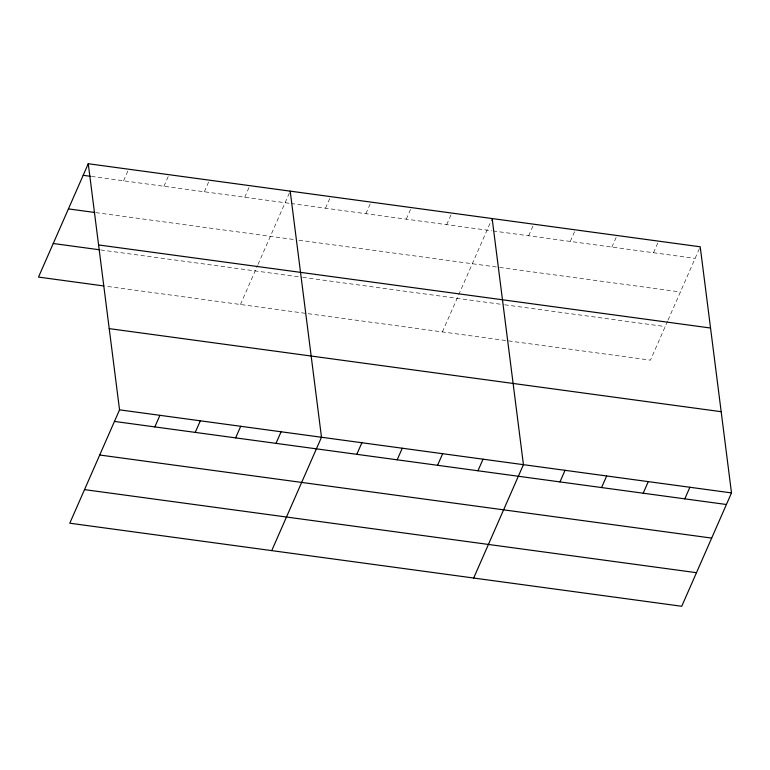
<?xml version="1.0" encoding="UTF-8"?>
<svg xmlns="http://www.w3.org/2000/svg" width="770" height="770" viewBox="0 0 770 770"><rect width="100%" height="100%" fill="white"/><g stroke="black" fill="none" stroke-linecap="round" stroke-linejoin="round"><path stroke-width="0.58" stroke-dasharray="3.85 2.89" d="M123.566 180.796L128.648 169.208M163.952 186.282L169.034 174.694M204.339 191.759L209.43 180.18M244.735 197.245L249.817 185.657M240.442 304.497L257.565 265.506M258.037 264.428L289.741 192.192M325.508 208.208L330.59 196.62M365.894 213.694L370.986 202.106M406.291 219.171L411.373 207.592M446.677 224.657L451.759 213.069M442.394 331.909L491.683 219.604M528.682 235.784L533.764 224.205M570.291 241.434L575.373 229.855M611.9 247.083L616.991 235.505M653.518 252.733L658.6 241.145M667.571 321.167L650.457 360.158L106.212 286.276M668.042 320.079L699.747 247.853M91.486 176.446L289.867 203.367M291.06 203.53L491.818 230.788M493.012 230.942L695.127 258.383M95.75 212.607L294.13 239.537M298.885 240.182L498.479 267.277M499.663 267.44L680.382 291.965M100.755 249.952L301.513 277.2M302.706 277.364L503.503 304.622M504.687 304.785L665.193 326.567"/><path stroke-width="1.16" d="M88.261 163.731L119.543 409.842L69.781 523.205L681.739 606.269L731.5 492.916L700.219 246.795L88.261 163.731L38.5 277.084L103.834 285.959M154.847 426.917L159.939 415.328M195.243 432.394L200.325 420.815M235.63 437.88L240.712 426.291M276.016 443.356L281.098 431.778M271.733 550.617L321.494 437.254L290.203 191.143M356.799 454.329L361.881 442.74M397.185 459.806L402.267 448.227M437.572 465.292L442.654 453.703M477.958 470.778L483.05 459.19M473.675 578.029L523.436 464.666L492.146 218.555M559.963 481.905L565.045 470.316M601.572 487.554L606.664 475.966M643.191 493.204L648.273 481.616M684.8 498.854L689.891 487.266M83.179 175.31L90.302 176.282M68.434 208.901L94.566 212.443M98.589 244.947L710.537 328.02M53.245 243.503L99.571 249.788M109.225 328.626L721.172 411.7M119.543 409.842L731.5 492.916M114.461 421.431L726.418 504.504M99.715 455.012L711.673 538.086M84.527 489.614L696.484 572.688"/></g></svg>
